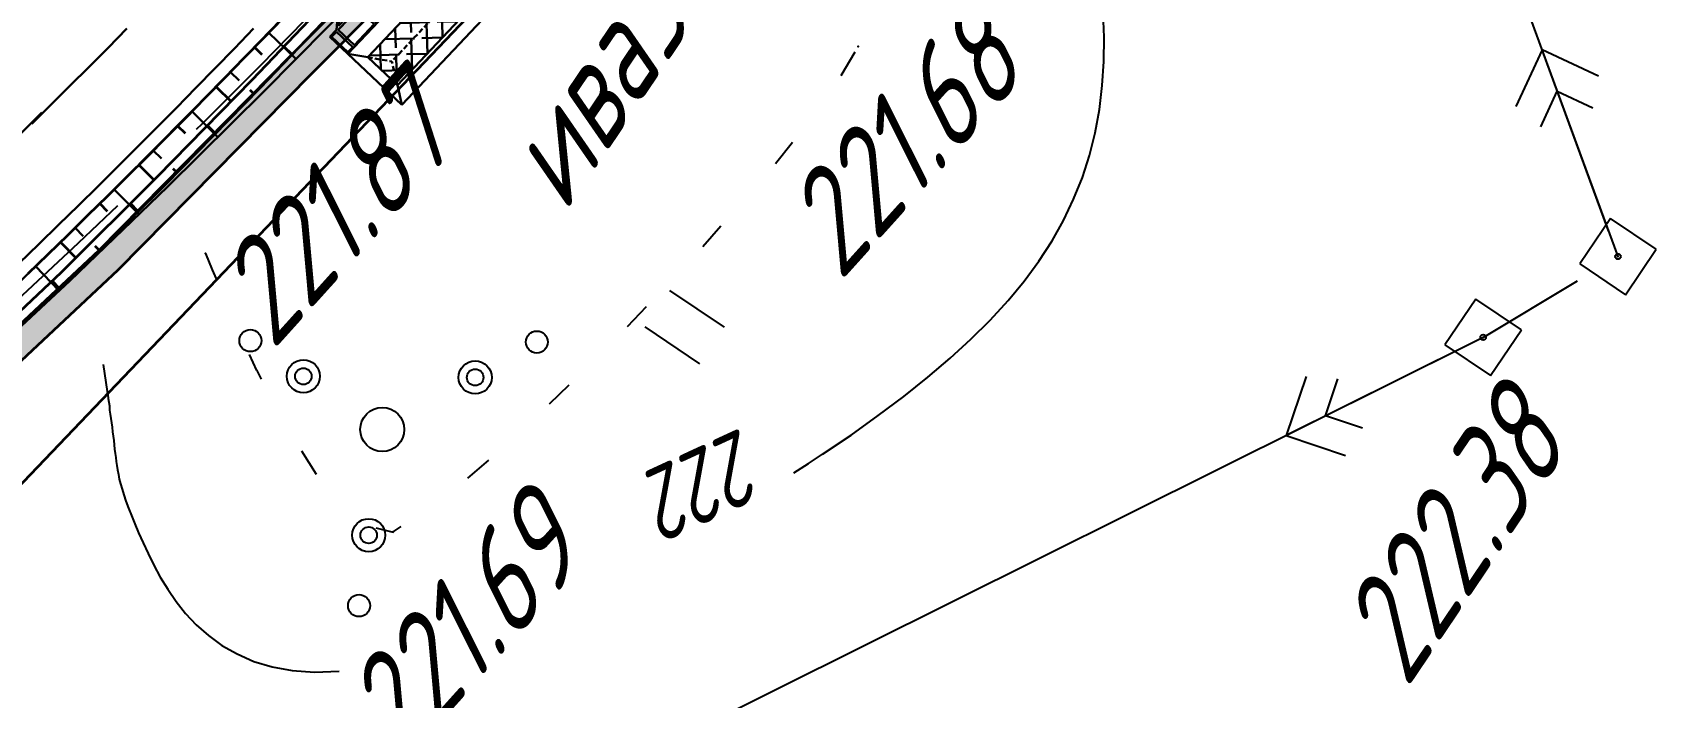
# Model space of a CAD drawing. Header units: millimetres. Extents: x -698 to 8131, y -704 to 4503.
# Drawn here: x 4623.7 to 4682.5, y 3098.7 to 3122.9 of the extents above; entities that cross this region are included whole.
import ezdxf
from ezdxf import colors
from ezdxf.entities.mleader import LeaderData, LeaderLine
from ezdxf.math import Vec2, Vec3

# ---------------------------------------------------------------- set-up
doc = ezdxf.new("R2010")
doc.units = ezdxf.units.MM
for name, pattern in [('ACAD_ISO02W100', [15, 12, -3]), ('CONTI', [0]), ('STROT', [1.7, 0.5, -1.2])]:
    doc.linetypes.add(name, pattern=pattern)
for name, color, linetype, lineweight in [('10', 1, 'Continuous', 35), ('КОПИЯ_ОСЬ_13_ОТКОСЫ', 7, 'Continuous', 30), ('ОСЬ_ВЕРХ_ПОКРЫТИЯ_ГРАНИЦЫ_ПОЛОС', 7, 'Continuous', 30), ('ОСЬ_ВЕРХ_ПОКРЫТИЯ_ОСЬ', 1, 'Continuous', 30), ('Ось_примыкания', 1, 'Continuous', 35), ('Тротуар', 40, 'Continuous', 35), ('Трубы мет.', 7, 'ACAD_ISO02W100', 30)]:
    doc.layers.add(name, color=color, linetype=linetype, lineweight=lineweight)
for name, color, linetype in [('GOR_BDEFAULT', 212, 'CONTI'), ('NAD_MDEFAULT', 7, 'CONTI'), ('PI_OTDEFAULT', 172, 'CONTI'), ('PI_TTDEFAULT', 5, 'CONTI'), ('SIT_LDEFAULT', 7, 'CONTI'), ('USLZNDEFAULT', 7, 'CONTI'), ('ZAPSKDEFAULT', 7, 'CONTI'), ('Выноски', 250, 'Continuous'), ('ОСЬ_ВЕРХ_ПОКРЫТИЯ_ОТКОСЫ', 7, 'Continuous'), ('разметка', 7, 'Continuous')]:
    doc.layers.add(name, color=color, linetype=linetype)
doc.styles.add('eskd', font='isocpeui.ttf', dxfattribs={"width": 1.2})
doc.styles.add('SHRFT', font='isocpeui.ttf', dxfattribs={"width": 3.5})
doc.styles.add('ГОСТ', font='isocpeui.ttf', dxfattribs={"height": 4})

# ---------------------------------------------------------------- blocks, each defined once
blk = doc.blocks.new('*U41')
at = {"color": 0}
for points in [[(-6.6, 12.26), (9.54, 28.4)], [(-6.6, 21.22), (0.58, 28.4)], [(9.9, 10.93), (-6.6, 27.43)], [(9.9, 19.9), (1.4, 28.4)], [(-6.6, 3.29), (9.9, 19.79)], [(9.9, 1.97), (-6.6, 18.47)], [(-6.6, -5.68), (9.9, 10.82)], [(9.9, -7), (-6.6, 9.5)], [(-6.6, -14.64), (9.9, 1.86)], [(9.9, -15.96), (-6.6, 0.54)], [(-6.6, -23.61), (9.9, -7.11)], [(9.9, -24.93), (-6.6, -8.43)], [(-6.6, -32.57), (9.9, -16.07)], [(9.9, -33.9), (-6.6, -17.4)], [(-6.6, -41.54), (9.9, -25.04)], [(9.64, -42.6), (-6.6, -26.36)], [(0.67, -42.6), (-6.6, -35.33)], [(1.31, -42.6), (9.9, -34.01)]]:
    blk.add_lwpolyline(points, dxfattribs=at)
blk = doc.blocks.new('Наброска')
at = {"lineweight": 30}
for p, q in [((1.5, 3), (2.006, 2.662)), ((3.75, 3), (3.244, 2.662)), ((2.006, 2.662), (2.131, 2.579)), ((2.193, 2.538), (2.318, 2.454)), ((3.057, 2.538), (2.932, 2.454)), ((3.244, 2.662), (3.119, 2.579)), ((2.381, 2.413), (2.505, 2.33)), ((2.568, 2.288), (2.625, 2.25)), ((2.682, 2.288), (2.625, 2.25)), ((2.625, 2.25), (2.625, 2.1)), ((2.625, 2.025), (2.625, 1.875)), ((2.869, 2.413), (2.745, 2.33)), ((2.625, 1.8), (2.625, 1.65)), ((2.625, 1.575), (2.625, 1.425)), ((2.625, 1.35), (2.625, 1.2)), ((2.625, 1.125), (2.625, 0.975)), ((2.625, 0.9), (2.625, 0.75)), ((2.625, 0.675), (2.625, 0.525)), ((2.625, 0.45), (2.625, 0.3)), ((2.625, 0.225), (2.625, 0.075)), ((2.625, -0.225), (2.625, -0.375)), ((2.625, -0.45), (2.625, -0.6)), ((2.625, -0.675), (2.625, -0.825)), ((2.625, -0.9), (2.625, -1.05)), ((2.625, -1.125), (2.625, -1.275)), ((2.625, -1.35), (2.625, -1.5)), ((2.625, -1.575), (2.625, -1.725)), ((2.625, -1.8), (2.625, -1.95)), ((2.381, -2.413), (2.505, -2.33)), ((2.568, -2.288), (2.625, -2.25)), ((2.625, -2.025), (2.625, -2.175)), ((2.682, -2.288), (2.625, -2.25)), ((2.869, -2.413), (2.745, -2.33)), ((1.5, -3), (2.006, -2.662)), ((2.006, -2.662), (2.131, -2.579)), ((2.193, -2.538), (2.318, -2.454)), ((3.057, -2.538), (2.932, -2.454)), ((3.244, -2.662), (3.119, -2.579)), ((3.75, -3), (3.244, -2.662))]:
    blk.add_line(p, q, dxfattribs=at)
for points in [[(0, 1.762), (0.75, 2.7), (0.75, 3), (1.5, 3), (1.5, -3), (0.75, -3), (0.75, -2.7), (0, -1.762)], [(0.788, 2.747), (1.462, 2.747), (1.462, 2.963), (0.788, 2.963)], [(1.5, 3), (3.75, 3), (3.75, -3), (1.5, -3)], [(0.12, 1.8), (0.712, 1.8), (0.712, 2.578)], [(0.788, 2.578), (0.788, 1.8), (1.462, 1.8), (1.462, 2.672), (0.788, 2.672), (0.788, 2.672)], [(2.006, 2.662), (2.006, -2.662), (3.244, -2.662), (3.244, 2.662)], [(0, 1.725), (0.3, 1.725), (0.3, 1.05), (0, 1.05)], [(0.375, 1.725), (0.712, 1.725), (0.712, 1.05), (0.375, 1.05)], [(0.788, 1.725), (1.462, 1.725), (1.462, 1.05), (0.788, 1.05)], [(0.038, 0.975), (0.712, 0.975), (0.712, 0.375), (0.038, 0.375)], [(0.788, 0.975), (1.462, 0.975), (1.462, 0.375), (0.788, 0.375)], [(0.038, 0.3), (0.712, 0.3), (0.712, -0.3), (0.038, -0.3)], [(0.788, 0.3), (1.462, 0.3), (1.462, -0.3), (0.788, -0.3)], [(0.038, -0.375), (0.712, -0.375), (0.712, -0.975), (0.038, -0.975)], [(0.788, -0.375), (1.462, -0.375), (1.462, -0.975), (0.788, -0.975)], [(0, -1.725), (0.3, -1.725), (0.3, -1.05), (0, -1.05)], [(0.375, -1.725), (0.712, -1.725), (0.712, -1.05), (0.375, -1.05)], [(0.788, -1.725), (1.462, -1.725), (1.462, -1.05), (0.788, -1.05)], [(0.12, -1.8), (0.712, -1.8), (0.712, -2.578)], [(0.788, -2.578), (0.788, -1.8), (1.462, -1.8), (1.462, -2.672), (0.788, -2.672), (0.788, -2.672)], [(0.788, -2.747), (1.462, -2.747), (1.462, -2.963), (0.788, -2.963)]]:
    blk.add_lwpolyline(points, close=True, dxfattribs=at)
at = {"lineweight": 30, "xscale": 0.075, "yscale": 0.075, "zscale": 0.075}
blk.add_blockref('*U41', (2.501, 0.532), dxfattribs=at)
blk = doc.blocks.new('BL_2011')
at = {"color": 0}
for p, q in [((0, 0), (0, 2.4)), ((1.6, 0), (1.6, 2.4))]:
    blk.add_line(p, q, dxfattribs=at)
blk = doc.blocks.new('BL_2010')
at = {"color": 0}
for centre, radius in [((0, 5.78), 0.4), ((0, 3.46), 0.6), ((0, 3.46), 0.3), ((0, 0), 0.8), ((-3.46, -1.74), 0.6), ((3.46, -1.74), 0.6), ((-3.46, -1.74), 0.3), ((3.46, -1.74), 0.3), ((-5.78, -2.88), 0.4), ((5.78, -2.88), 0.4)]:
    blk.add_circle(centre, radius, dxfattribs=at)
blk = doc.blocks.new('BL_27')
at = {"color": 0}
for p, q in [((1, 1), (-1, 1)), ((-1, 1), (-1, -1)), ((1, -1), (1, 1)), ((-1, -1), (1, -1))]:
    blk.add_line(p, q, dxfattribs=at)
blk.add_circle((0, 0), 0.1, dxfattribs=at)

msp = doc.modelspace()

# ---------------------------------------------------------------- hatches: boundary and pattern name
at = {"layer": 'Тротуар', "lineweight": 30, "ltscale": 7}
msp.add_hatch(color=256, dxfattribs=at).paths.add_polyline_path([(4574.899, 3074.276), (4575.294, 3073.418), (4576.712, 3074.251), (4583.281, 3078.834), (4589.76, 3083.547), (4596.289, 3088.339), (4606.028, 3095.85), (4611.942, 3100.74), (4617.993, 3106.019), (4626.782, 3114.243), (4633.809, 3121.367), (4646.491, 3134.137), (4652.107, 3139.885), (4656.133, 3144.334), (4665.227, 3153.58), (4664.057, 3153.857), (4655.405, 3145.019), (4651.379, 3140.571), (4645.778, 3134.839), (4633.098, 3122.071), (4626.084, 3114.96), (4617.323, 3106.761), (4611.295, 3101.502), (4605.404, 3096.632), (4595.688, 3089.139), (4589.17, 3084.354), (4582.701, 3079.648), (4576.14, 3075.071)])

# ---------------------------------------------------------------- linework, layer by layer
at = {"layer": '10'}
msp.add_line((4617.193, 3100.104), (4716.683, 3204.304), dxfattribs=at)
msp.add_line((4617.193, 3100.104), (4716.683, 3204.304), dxfattribs=at)
at = {"layer": 'GOR_BDEFAULT', "color": 212, "elevation": 222, "flags": 128}
for points in [[(4652.379, 3107.54), (4653.419, 3108.24), (4654.409, 3108.95), (4655.339, 3109.64), (4656.209, 3110.34), (4657.029, 3111.03), (4657.779, 3111.72), (4658.479, 3112.42), (4659.129, 3113.13), (4659.719, 3113.84), (4660.249, 3114.56), (4660.729, 3115.3), (4661.149, 3116.04), (4661.509, 3116.81), (4661.829, 3117.6), (4662.089, 3118.4), (4662.289, 3119.23), (4662.449, 3120.08), (4662.549, 3120.95), (4662.609, 3121.82), (4662.619, 3122.7), (4662.589, 3123.58), (4662.519, 3124.45), (4662.399, 3125.32), (4662.249, 3126.17), (4662.069, 3127.01), (4661.849, 3127.82), (4661.599, 3128.61), (4661.329, 3129.37), (4661.019, 3130.09), (4660.699, 3130.77), (4660.349, 3131.4), (4659.969, 3131.99), (4659.589, 3132.54), (4659.179, 3133.04), (4658.769, 3133.51), (4658.339, 3133.93), (4657.899, 3134.32), (4657.459, 3134.66), (4657.019, 3134.97), (4656.579, 3135.24), (4656.129, 3135.48), (4655.699, 3135.68), (4655.259, 3135.85), (4654.839, 3135.98), (4654.429, 3136.09), (4654.039, 3136.16), (4653.649, 3136.2), (4653.289, 3136.22), (4652.939, 3136.22), (4652.599, 3136.19), (4652.279, 3136.15), (4651.979, 3136.1), (4651.689, 3136.03), (4651.419, 3135.95), (4651.159, 3135.87), (4650.929, 3135.78), (4650.709, 3135.69), (4650.509, 3135.6), (4650.329, 3135.52), (4650.159, 3135.45), (4649.329, 3135.09)], [(4652.379, 3107.54), (4653.419, 3108.24), (4654.409, 3108.95), (4655.339, 3109.64), (4656.209, 3110.34), (4657.029, 3111.03), (4657.779, 3111.72), (4658.479, 3112.42), (4659.129, 3113.13), (4659.719, 3113.84), (4660.249, 3114.56), (4660.729, 3115.3), (4661.149, 3116.04), (4661.509, 3116.81), (4661.829, 3117.6), (4662.089, 3118.4), (4662.289, 3119.23), (4662.449, 3120.08), (4662.549, 3120.95), (4662.609, 3121.82), (4662.619, 3122.7), (4662.589, 3123.58), (4662.519, 3124.45), (4662.399, 3125.32), (4662.249, 3126.17), (4662.069, 3127.01), (4661.849, 3127.82), (4661.599, 3128.61), (4661.329, 3129.37), (4661.019, 3130.09), (4660.699, 3130.77), (4660.349, 3131.4), (4659.969, 3131.99), (4659.589, 3132.54), (4659.179, 3133.04), (4658.769, 3133.51), (4658.339, 3133.93), (4657.899, 3134.32), (4657.459, 3134.66), (4657.019, 3134.97), (4656.579, 3135.24), (4656.129, 3135.48), (4655.699, 3135.68), (4655.259, 3135.85), (4654.839, 3135.98), (4654.429, 3136.09), (4654.039, 3136.16), (4653.649, 3136.2), (4653.289, 3136.22), (4652.939, 3136.22), (4652.599, 3136.19), (4652.279, 3136.15), (4651.979, 3136.1), (4651.689, 3136.03), (4651.419, 3135.95), (4651.159, 3135.87), (4650.929, 3135.78), (4650.709, 3135.69), (4650.509, 3135.6), (4650.329, 3135.52), (4650.159, 3135.45), (4649.329, 3135.09)], [(4626.229, 3110.8), (4626.379, 3109.82), (4626.399, 3109.7), (4626.419, 3109.57), (4626.439, 3109.44), (4626.459, 3109.3), (4626.469, 3109.15), (4626.489, 3109), (4626.509, 3108.84), (4626.539, 3108.68), (4626.559, 3108.52), (4626.579, 3108.36), (4626.599, 3108.2), (4626.619, 3108.04), (4626.639, 3107.88), (4626.649, 3107.73), (4626.669, 3107.57), (4626.689, 3107.42), (4626.709, 3107.28), (4626.729, 3107.13), (4626.759, 3106.97), (4626.789, 3106.81), (4626.819, 3106.64), (4626.869, 3106.47), (4626.919, 3106.27), (4626.989, 3106.06), (4627.059, 3105.83), (4627.149, 3105.58), (4627.259, 3105.31), (4627.379, 3105.01), (4627.519, 3104.68), (4627.689, 3104.32), (4627.869, 3103.93), (4628.079, 3103.51), (4628.309, 3103.07), (4628.579, 3102.63), (4628.889, 3102.19), (4629.229, 3101.75), (4629.619, 3101.34), (4630.059, 3100.95), (4630.549, 3100.59), (4631.099, 3100.28), (4631.709, 3100.01), (4632.379, 3099.81), (4633.109, 3099.68), (4633.919, 3099.62), (4634.809, 3099.66)], [(4626.229, 3110.8), (4626.379, 3109.82), (4626.399, 3109.7), (4626.419, 3109.57), (4626.439, 3109.44), (4626.459, 3109.3), (4626.469, 3109.15), (4626.489, 3109), (4626.509, 3108.84), (4626.539, 3108.68), (4626.559, 3108.52), (4626.579, 3108.36), (4626.599, 3108.2), (4626.619, 3108.04), (4626.639, 3107.88), (4626.649, 3107.73), (4626.669, 3107.57), (4626.689, 3107.42), (4626.709, 3107.28), (4626.729, 3107.13), (4626.759, 3106.97), (4626.789, 3106.81), (4626.819, 3106.64), (4626.869, 3106.47), (4626.919, 3106.27), (4626.989, 3106.06), (4627.059, 3105.83), (4627.149, 3105.58), (4627.259, 3105.31), (4627.379, 3105.01), (4627.519, 3104.68), (4627.689, 3104.32), (4627.869, 3103.93), (4628.079, 3103.51), (4628.309, 3103.07), (4628.579, 3102.63), (4628.889, 3102.19), (4629.229, 3101.75), (4629.619, 3101.34), (4630.059, 3100.95), (4630.549, 3100.59), (4631.099, 3100.28), (4631.709, 3100.01), (4632.379, 3099.81), (4633.109, 3099.68), (4633.919, 3099.62), (4634.809, 3099.66)], [(4651.339, 3106.86), (4651.869, 3107.2), (4652.379, 3107.54)], [(4651.339, 3106.86), (4651.869, 3107.2), (4652.379, 3107.54)]]:
    msp.add_lwpolyline(points, dxfattribs=at)
at = {"layer": 'PI_TTDEFAULT', "color": 5}
for p in [(4653.679, 3122.37, 221.677), (4629.959, 3114.84, 221.866), (4681.299, 3114.73, 222.6), (4676.399, 3111.79, 222.382), (4636.779, 3104.72, 221.689)]:
    msp.add_point(p, dxfattribs=at)
at = {"layer": 'SIT_LDEFAULT', "color": 7}
for p, q in [((4670.539, 3144), (4681.299, 3114.73)), ((4634.059, 3123.83), (4631.949, 3121.67)), ((4653.059, 3121.31), (4653.569, 3122.17)), ((4678.539, 3122.24), (4677.589, 3120.18)), ((4680.949, 3115.67), (4678.539, 3122.24)), ((4680.589, 3121.29), (4678.539, 3122.24)), ((4631.949, 3121.67), (4629.819, 3119.54)), ((4678.499, 3119.45), (4679.089, 3120.74)), ((4679.089, 3120.74), (4680.379, 3120.14)), ((4629.819, 3119.54), (4629.619, 3119.35)), ((4650.669, 3118.11), (4651.289, 3118.89)), ((4626.749, 3116.57), (4625.329, 3115.22)), ((4648.029, 3115.1), (4648.689, 3115.85)), ((4625.329, 3115.22), (4622.749, 3112.8)), ((4629.959, 3114.84), (4630.199, 3114.24)), ((4630.199, 3114.24), (4630.339, 3113.92)), ((4676.399, 3111.79), (4679.829, 3113.85)), ((4645.289, 3112.19), (4645.979, 3112.91)), ((4676.399, 3111.79), (4626.599, 3086.98)), ((4675.499, 3111.34), (4669.239, 3108.22)), ((4631.539, 3111.17), (4631.809, 3110.59)), ((4631.819, 3110.59), (4631.979, 3110.27)), ((4669.959, 3110.37), (4669.239, 3108.22)), ((4670.669, 3108.94), (4671.119, 3110.28)), ((4642.459, 3109.37), (4643.179, 3110.07)), ((4672.009, 3108.49), (4670.669, 3108.94)), ((4669.239, 3108.22), (4671.389, 3107.5)), ((4633.439, 3107.66), (4633.979, 3106.82)), ((4639.489, 3106.67), (4640.249, 3107.33)), ((4636.149, 3104.87), (4636.779, 3104.71)), ((4636.779, 3104.72), (4637.069, 3104.91))]:
    msp.add_line(p, q, dxfattribs=at)
at = {"layer": 'КОПИЯ_ОСЬ_13_ОТКОСЫ'}
for points in [[(4623.261, 3113.874), (4625.12, 3115.677), (4626.964, 3117.495), (4630.418, 3120.979), (4633.822, 3124.505), (4637.155, 3128.039), (4641.058, 3132.27), (4644.913, 3136.533), (4646.189, 3137.959), (4647.462, 3139.388), (4649.363, 3141.535), (4651.258, 3143.685), (4653.776, 3146.555), (4662.547, 3156.599), (4665.052, 3159.456), (4669.452, 3164.428), (4673.252, 3168.65), (4677.08, 3172.816)], [(4623.086, 3112.037), (4625.022, 3113.852), (4628.578, 3117.269), (4632.079, 3120.732), (4635.529, 3124.235), (4636.214, 3124.94), (4636.896, 3125.646), (4640.77, 3129.93), (4644.589, 3134.246), (4648.364, 3138.586), (4650.238, 3140.762), (4652.105, 3142.94), (4654.584, 3145.847), (4663.215, 3156.013), (4665.723, 3158.866), (4670.126, 3163.827), (4673.924, 3168.038), (4675.198, 3169.431), (4677.746, 3172.184)], [(4632.249, 3122.875), (4633.243, 3121.914)], [(4630.859, 3121.436), (4631.178, 3121.128)], [(4629.457, 3120.01), (4630.402, 3119.073)], [(4628.049, 3118.59), (4628.351, 3118.291)], [(4626.638, 3117.172), (4627.536, 3116.267)], [(4625.214, 3115.768), (4625.501, 3115.475)], [(4623.779, 3114.374), (4624.636, 3113.488)]]:
    msp.add_lwpolyline(points, dxfattribs=at)
at = {"layer": 'ОСЬ_ВЕРХ_ПОКРЫТИЯ_ГРАНИЦЫ_ПОЛОС', "linetype": 'Continuous'}
for points in [[(4632.762, 3123.397), (4632.064, 3122.672), (4631.363, 3121.949), (4630.661, 3121.227), (4629.956, 3120.508), (4629.25, 3119.79), (4628.541, 3119.074), (4627.83, 3118.359), (4627.116, 3117.647), (4626.401, 3116.937), (4625.682, 3116.229), (4624.962, 3115.523), (4624.239, 3114.819), (4623.513, 3114.117)], [(4631.704, 3123.019), (4631.005, 3122.297), (4630.303, 3121.577), (4629.6, 3120.858), (4628.894, 3120.141), (4628.186, 3119.426), (4627.476, 3118.713), (4626.764, 3118.002), (4626.049, 3117.292), (4625.332, 3116.585), (4624.613, 3115.88), (4623.891, 3115.178), (4623.166, 3114.477)]]:
    msp.add_lwpolyline(points, dxfattribs=at)
at = {"layer": 'ОСЬ_ВЕРХ_ПОКРЫТИЯ_ОСЬ'}
msp.add_lwpolyline([(4623.638, 3119.549), (4624.334, 3120.239), (4625.028, 3120.932), (4625.72, 3121.626), (4626.41, 3122.323), (4627.099, 3123.021)], dxfattribs=at)
at = {"layer": 'ОСЬ_ВЕРХ_ПОКРЫТИЯ_ОТКОСЫ'}
msp.add_lwpolyline([(4605.862, 3098.383), (4607.854, 3100.038), (4609.83, 3101.71), (4611.793, 3103.398), (4613.741, 3105.103), (4615.675, 3106.825), (4617.594, 3108.563), (4619.498, 3110.318), (4621.387, 3112.088), (4623.261, 3113.874), (4625.12, 3115.677), (4626.964, 3117.495), (4630.418, 3120.979), (4633.822, 3124.505), (4637.155, 3128.039), (4641.058, 3132.27), (4644.913, 3136.533), (4646.189, 3137.959), (4647.462, 3139.388), (4649.363, 3141.535), (4651.258, 3143.685), (4653.776, 3146.555), (4658.691, 3152.184)], dxfattribs=at)
at = {"layer": 'Ось_примыкания', "color": 0}
for p, q in [((4631.735, 3122.342), (4632.006, 3122.08)), ((4633.106, 3122.079), (4632.802, 3122.369)), ((4630.344, 3120.905), (4630.882, 3120.371)), ((4631.721, 3120.636), (4631.573, 3120.781)), ((4628.936, 3119.484), (4629.21, 3119.213)), ((4630.32, 3119.208), (4630.027, 3119.496)), ((4627.528, 3118.064), (4628.085, 3117.512)), ((4628.92, 3117.78), (4628.775, 3117.923)), ((4626.11, 3116.653), (4626.385, 3116.374)), ((4627.505, 3116.367), (4627.222, 3116.653)), ((4624.683, 3115.253), (4625.238, 3114.68)), ((4626.084, 3114.96), (4625.944, 3115.101)), ((4624.656, 3113.559), (4624.383, 3113.846))]:
    msp.add_line(p, q, dxfattribs=at)
for points in [[(4622.784, 3112.332), (4624.719, 3114.165), (4628.21, 3117.636), (4631.645, 3121.153), (4635.029, 3124.709), (4635.7, 3125.425), (4636.369, 3126.141), (4640.396, 3130.273), (4644.372, 3134.442), (4648.308, 3138.636), (4648.641, 3138.98), (4648.972, 3139.326), (4649.299, 3139.676), (4649.623, 3140.028), (4649.944, 3140.383), (4650.263, 3140.74), (4652.159, 3142.893), (4654.679, 3145.765), (4661.59, 3152.926)], [(4607.881, 3098.643), (4609.742, 3100.19), (4611.591, 3101.752), (4613.427, 3103.329), (4615.25, 3104.92), (4617.061, 3106.525), (4618.859, 3108.145), (4620.644, 3109.779), (4622.417, 3111.428), (4624.994, 3113.881), (4628.497, 3117.349), (4631.944, 3120.863), (4635.339, 3124.416), (4636.012, 3125.13), (4636.683, 3125.846), (4640.821, 3129.883), (4644.909, 3133.958), (4648.957, 3138.06), (4650.968, 3140.118), (4652.897, 3142.244), (4655.46, 3145.081), (4662.33, 3152.254)]]:
    msp.add_lwpolyline(points, dxfattribs=at)
at = {"layer": 'Ось_примыкания', "linetype": 'Continuous'}
msp.add_lwpolyline([(4623.513, 3114.117), (4624.239, 3114.819), (4624.962, 3115.523), (4625.682, 3116.229), (4626.401, 3116.937), (4627.116, 3117.647), (4627.83, 3118.359), (4628.541, 3119.074), (4629.25, 3119.79), (4629.956, 3120.508), (4630.661, 3121.227), (4631.363, 3121.949), (4632.064, 3122.672), (4632.762, 3123.397)], dxfattribs=at)
at = {"layer": 'разметка', "linetype": 'STROT', "lineweight": 30, "ltscale": 7}
msp.add_lwpolyline([(4606.233, 3103.64, 0.017206), (4621.536, 3117.492, 0.020745), (4655.674, 3154.501, 0.020352)], format="xyb", dxfattribs=at)
at = {"layer": 'Тротуар', "linetype": 'Continuous'}
for points in [[(4576.14, 3075.071), (4582.701, 3079.648), (4589.17, 3084.354), (4595.688, 3089.139), (4605.404, 3096.632), (4611.295, 3101.502), (4617.323, 3106.761), (4626.084, 3114.96), (4633.098, 3122.071), (4645.778, 3134.839), (4651.379, 3140.571), (4655.405, 3145.019), (4664.057, 3153.857)], [(4576.712, 3074.251), (4583.281, 3078.834), (4589.76, 3083.547), (4596.289, 3088.339), (4606.028, 3095.85), (4611.942, 3100.74), (4617.993, 3106.019), (4626.782, 3114.243), (4633.809, 3121.367), (4646.491, 3134.137), (4652.107, 3139.885), (4656.133, 3144.334), (4664.772, 3153.158)]]:
    msp.add_lwpolyline(points, dxfattribs=at)

# ---------------------------------------------------------------- block references
at = {"layer": 'USLZNDEFAULT', "color": 7, "rotation": 56}
for name, p in [('BL_2010', (4636.379, 3108.44)), ('BL_27', (4681.299, 3114.73)), ('BL_27', (4676.399, 3111.79))]:
    msp.add_blockref(name, p, dxfattribs=at)
at = {"layer": 'ZAPSKDEFAULT', "color": 7, "rotation": 56}
msp.add_blockref('BL_2011', (4647.929, 3110.83), dxfattribs=at)
at = {"layer": 'Трубы мет.', "color": 1, "lineweight": 40, "xscale": 1.2, "yscale": 1.2, "zscale": 1.2, "rotation": 316.7166381952904}
msp.add_blockref('Наброска', (4636.287, 3125.949), dxfattribs=at)

# ---------------------------------------------------------------- texts
at = {"layer": 'GOR_BDEFAULT', "color": 212, "style": 'SHRFT', "width": 0.75}
msp.add_text('222', height=2.625, rotation=204.79177, dxfattribs=at).set_placement((4649.461, 3108.538, 222))
msp.add_text('222', height=2.625, rotation=204.79177, dxfattribs=at).set_placement((4649.461, 3108.538, 222))
at = {"layer": 'NAD_MDEFAULT', "color": 7, "style": 'eskd', "oblique": 10, "width": 0.8}
msp.add_text('ива5', height=3.5, rotation=56, dxfattribs=at).set_placement((4643.014, 3116.269))
at = {"layer": 'PI_OTDEFAULT', "color": 172, "style": 'eskd', "oblique": 10, "width": 0.8}
for s, rotation, p in [('221.68', 48, (4653.017, 3113.782)), ('221.87', 48, (4632.388, 3111.277)), ('222.38', 56, (4673.615, 3098.98)), ('221.69', 48, (4637.001, 3096.132))]:
    msp.add_text(s, height=3.5, rotation=rotation, dxfattribs=at).set_placement(p)

# ---------------------------------------------------------------- leaders
at = {"layer": 'Выноски', "linetype": 'Continuous'}
ml = msp.add_multileader_mtext('Standard', dxfattribs=at)
ml.set_content('Граница работа по примыканию', color=256, style='ГОСТ')
ml.set_leader_properties()
ml.build(insert=Vec2(0, 0))
ml.multileader.update_dxf_attribs({"text_left_attachment_type": 5, "text_right_attachment_type": 5, "dogleg_length": 0, "arrow_head_size": 0.18})
ctx = ml.context
ctx.base_point, ctx.char_height, ctx.arrow_head_size, ctx.landing_gap_size, ctx.plane_origin, ctx.plane_x_axis, ctx.plane_y_axis = Vec3(4648.915, 3008.38), 5, 0.18, 0, Vec3(4760.645, 3089.514), Vec3(0.559193, 0.829038), Vec3(-0.829038, 0.559193)
ctx.left_attachment, ctx.right_attachment, ctx.text_align_type = 5, 5, 2
notes = []
notes.append((ctx, [(0, (1, 1, 0), (4721.078, 3115.366), (-0.559193, -0.829038), 0, [(0, [(4674.192, 3155.052)], 0, [])])]))
ctx.mtext.insert, ctx.mtext.text_direction, ctx.mtext.rotation, ctx.mtext.alignment, ctx.mtext.flow_direction = Vec3(4715.745, 3118.963), Vec3(0.559193, 0.829038), 0.977384, 3, 5
ml = msp.add_multileader_mtext('Standard', dxfattribs=at)
ml.set_content('металл. труба, {\\Fgost|c204;%%C} 0,5м, L-15,0м', color=256, style='ГОСТ')
ml.set_leader_properties()
ml.build(insert=Vec2(0, 0))
ml.multileader.update_dxf_attribs({"text_left_attachment_type": 5, "text_right_attachment_type": 5, "dogleg_length": 0, "arrow_head_size": 0.18})
ctx = ml.context
ctx.base_point, ctx.arrow_head_size, ctx.landing_gap_size, ctx.plane_origin, ctx.plane_x_axis, ctx.plane_y_axis = Vec3(4728.87, 3125.798), 0.18, 0, Vec3(4784.867, 3173.7), Vec3(0.56443, 0.825481), Vec3(-0.825481, 0.56443)
ctx.left_attachment, ctx.right_attachment = 5, 5
notes.append((ctx, [(1, (1, 1, 0), (4728.87, 3125.798), (0.56443, 0.825481), 0, [(0, [(4666.97, 3158.89)], 0, [])])]))
ctx.mtext.insert, ctx.mtext.text_direction, ctx.mtext.rotation, ctx.mtext.flow_direction = Vec3(4724.622, 3128.702), Vec3(0.56443, 0.825481), 0.971054, 5
for ctx, leaders in notes:
    for number, flags, end, landing, length, lines in leaders:
        leader = LeaderData()
        leader.index, (leader.has_last_leader_line, leader.has_dogleg_vector, leader.attachment_direction) = number, flags
        leader.last_leader_point, leader.dogleg_vector, leader.dogleg_length = Vec3(end), Vec3(landing), length
        for number, points, colour, breaks in lines:
            line = LeaderLine()
            line.index, line.vertices, line.color, line.breaks = number, Vec3.list(points), colors.encode_raw_color(colour), breaks
            leader.lines.append(line)
        ctx.leaders.append(leader)

doc.saveas('drawing.dxf')
